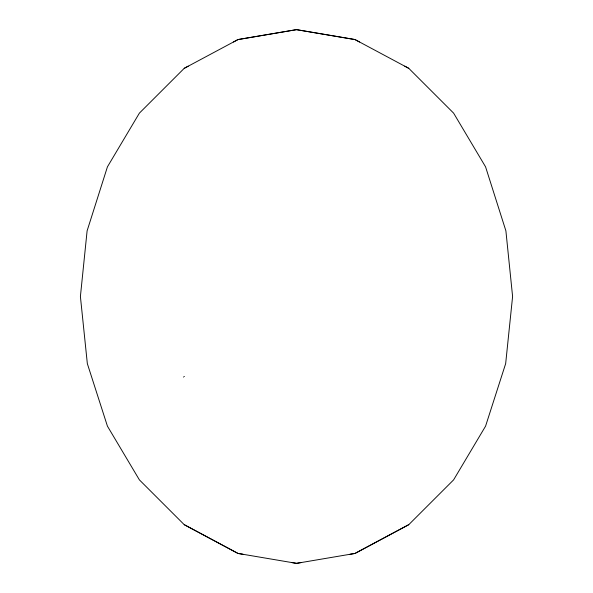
<?xml version="1.0" encoding="UTF-8"?>
<svg xmlns="http://www.w3.org/2000/svg" width="593" height="593" viewBox="0 0 593 593"><rect width="100%" height="100%" fill="white"/><g stroke="black" fill="none" stroke-linecap="round" stroke-linejoin="round"><path stroke-width="0.44" stroke-dasharray="2.96 2.22" d="M184.423 376.259L183.467 377.2L184.423 376.259"/><path stroke-width="0.89" d="M188.248 66.134L184.23 68.328L139.385 113.137L107.429 166.848L87.104 230.862L80.403 296.5L87.334 363.613L107.429 426.152L139.385 479.863L184.23 524.672L238.001 553.439L296.5 563.35L301.6 562.498M291.4 562.498L296.5 563.35L354.999 553.439L408.77 524.672L453.615 479.863L485.571 426.152L505.666 363.613L512.597 296.5L505.896 230.862L485.571 166.848L453.615 113.137L408.77 68.328L404.752 66.134M233.509 42.007L238.001 39.561L296.5 29.65L354.999 39.561L408.77 68.328M184.23 68.328L238.001 39.561L296.5 29.65L354.999 39.561L359.491 42.007M408.77 524.672L354.999 553.439L350.063 554.255M242.937 554.255L238.001 553.439L184.23 524.672"/></g></svg>
